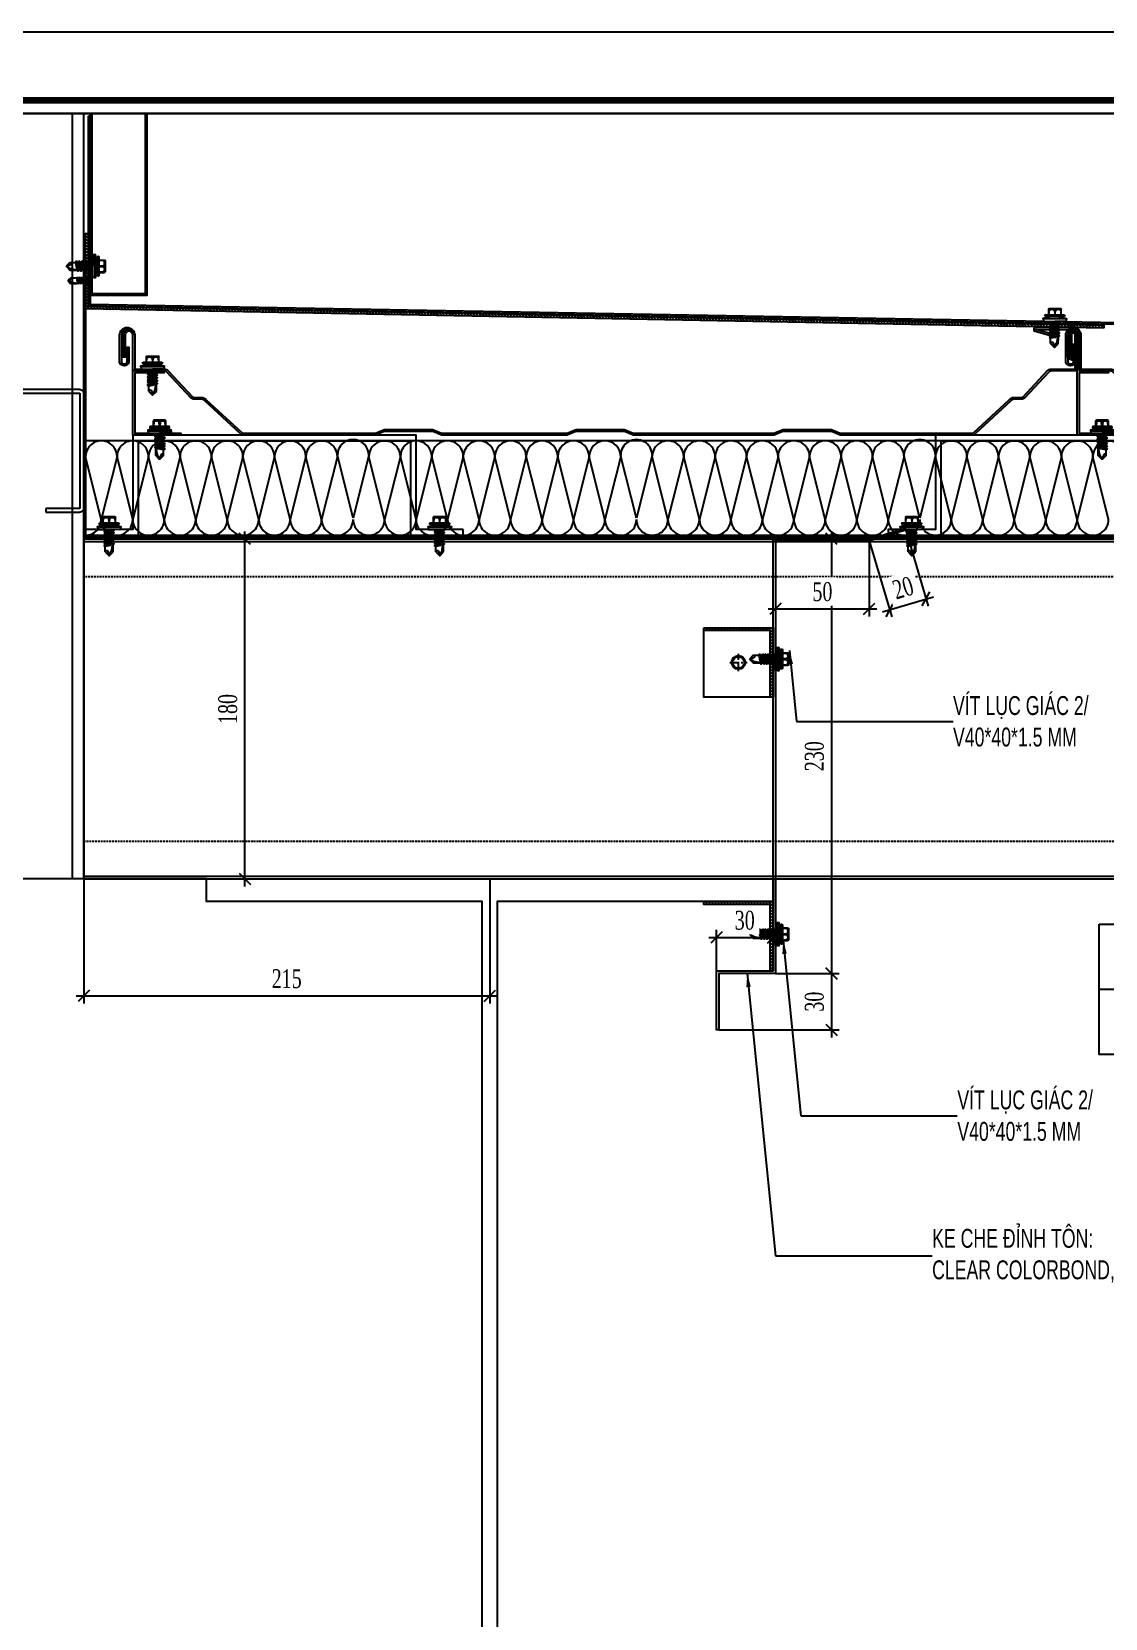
# Model space of a CAD drawing. Header units: inches. Extents: x 315041 to 662841, y -45540 to -35018.
# Drawn here: x 333915 to 334057.1, y -36900 to -36690 of the extents above; entities that cross this region are included whole.
import ezdxf

# ---------------------------------------------------------------- set-up
doc = ezdxf.new("R2010")
doc.units = ezdxf.units.IN
doc.header["$MEASUREMENT"] = 0
for name, pattern in [('CENTER', [2, 1.25, -0.25, 0.25, -0.25]), ('DASHED2', [9.525, 6.35, -3.175]), ('HIDDEN', [0.375, 0.25, -0.125])]:
    doc.linetypes.add(name, pattern=pattern)
for name, color, linetype in [('2', 2, 'Continuous'), ('3', 3, 'Continuous'), ('7', 7, 'Continuous'), ('8', 8, 'Continuous'), ('BAO KHUNG', 31, 'Continuous'), ('flashing', 6, 'Continuous'), ('FLAT BAR', 1, 'Continuous'), ('STRUCTURE', 1, 'Continuous')]:
    doc.layers.add(name, color=color, linetype=linetype)
doc.styles.add('ST1', font='times.ttf', dxfattribs={"width": 0.7})
doc.styles.add('ST1H', font='vnshxh.shx', dxfattribs={"width": 0.7})
doc.dimstyles.new('3', dxfattribs={"dimtxt": 3.5, "dimasz": 1.8, "dimexe": 1, "dimexo": 0, "dimgap": 1, "dimtad": 1, "dimdec": 0, "dimlfac": 3, "dimzin": 0, "dimdsep": 46, "dimtxsty": 'ST1H', "dimblk": 'OBLIQUE', "dimcen": 1, "dimdle": 1, "dimclrd": 8, "dimclre": 8, "dimclrt": 3, "dimadec": 0, "dimazin": 0, "dimtfac": 1, "dimtdec": 0, "dimtix": 1, "dimtofl": 0, "dimtmove": 1, "dimatfit": 3, "dimfxl": 0.18, "dimtolj": 1, "dimtzin": 0, "dimlwd": -1, "dimlwe": -1, "dimarcsym": 1})
doc.dimstyles.new('4', dxfattribs={"dimtxt": 2.5, "dimasz": 1.5, "dimexe": 1, "dimexo": 0, "dimgap": 1, "dimtad": 1, "dimdec": 0, "dimlfac": 4, "dimzin": 0, "dimdsep": 46, "dimtxsty": 'ST1', "dimblk": 'OBLIQUE', "dimcen": 1, "dimdle": 1, "dimclrd": 8, "dimclre": 8, "dimclrt": 3, "dimadec": 0, "dimazin": 0, "dimtfac": 1, "dimtdec": 0, "dimtix": 1, "dimtmove": 0, "dimatfit": 3, "dimfxl": 0.18, "dimtfill": 1, "dimtolj": 1, "dimtzin": 0, "dimlwd": -1, "dimlwe": -1, "dimarcsym": 1})

# ---------------------------------------------------------------- blocks, each defined once
blk = doc.blocks.new('Short_Self_drilling')
at = {"layer": 'STRUCTURE', "color": 1, "linetype": 'Continuous'}
for p, q in [((6.43, 1.74), (-6.43, 1.73)), ((5.14, 3.76), (-5.14, 3.75)), ((-2.57, 2.9), (-5.14, 2.9)), ((-3.43, 3.75), (-3.43, 6.75)), ((3, 7.19), (-3, 7.18)), ((2.57, 2.9), (-2.57, 2.9)), ((-2.14, 2.8), (-2.14, 2.9)), ((6.25, 0), (0, 0)), ((2.15, 2.8), (2.15, 2.9)), ((2.16, -0.5), (2.15, 0.01)), ((5.14, 2.9), (2.57, 2.9)), ((3.43, 3.76), (3.42, 6.76)), ((2.99, -1.17), (-2.7, -0.23)), ((2.99, -2.7), (-2.7, -1.76)), ((2.99, -4.23), (-2.7, -3.28)), ((2.99, -5.75), (-2.7, -4.81)), ((2.99, -7.28), (-2.7, -6.33)), ((-1.91, -7.99), (-2.7, -7.86)), ((-2.14, -1.38), (-2.14, -0.87)), ((-2.14, -2.91), (-2.14, -2.39)), ((-2.14, -4.43), (-2.14, -3.92)), ((-2.13, -5.96), (-2.14, -5.44)), ((-2.14, -12.33), (-2.14, -8.48)), ((-2.13, -7.49), (-2.13, -6.97)), ((3, -8.8), (-1.14, -8.12)), ((2.16, -2.03), (2.16, -1.51)), ((2.16, -3.55), (2.16, -3.04)), ((2.16, -5.08), (2.16, -4.56)), ((2.16, -6.6), (2.16, -6.09)), ((2.16, -8.13), (2.16, -7.61)), ((2.15, -12.31), (2.15, -9.14))]:
    blk.add_line(p, q, dxfattribs=at)
blk.add_lwpolyline([(6.43, 1.31), (6.43, 1.74), (2.14, 2.81), (-2.14, 2.8), (-6.43, 1.73), (-6.43, 1.3)], close=True, dxfattribs=at)
for points in [[(-6.43, 1.3, -0.088869), (-6.25, 0), (0, 0)], [(-0.13, 3.76), (-0.33, 6.23, 0.338878), (-3.14, 6.23), (-3.33, 3.75)], [(3.3, 3.76), (3.1, 6.23, 0.338878), (0.29, 6.23), (0.1, 3.76)], [(-0.08, -14.04), (-1.04, -12.24, -0.148657), (-1.4, -11.2), (-1.95, -7.72, -0.815006), (-1.21, -7.77, 0.150833), (-0.85, -8.68)], [(2.15, -12.31), (0.17, -14.24, -0.333596), (-0.17, -14.24), (-2.14, -12.33)], [(2.15, -12.31), (1.71, -11.7, 0.52242), (0.88, -11.71), (-0.17, -14.24)]]:
    blk.add_lwpolyline(points, format="xyb", dxfattribs=at)
for points in [[(2.99, -1.17), (2.16, -1.51), (-2.14, -0.85), (-2.7, -0.23), (-2.36, 0)], [(2.99, -2.7), (2.16, -3.04), (-2.14, -2.37), (-2.7, -1.76), (-2.14, -1.38), (2.16, -2.03), (2.99, -2.7)], [(2.99, -4.23), (2.16, -4.56), (-2.14, -3.9), (-2.7, -3.28), (-2.14, -2.91), (2.16, -3.55), (2.99, -4.23)], [(2.99, -5.75), (2.16, -6.09), (-2.14, -5.43), (-2.7, -4.81), (-2.14, -4.43), (2.16, -5.08), (2.99, -5.75)], [(2.99, -7.28), (2.16, -7.62), (-2.14, -6.95), (-2.7, -6.33), (-2.13, -5.96), (2.16, -6.6), (2.99, -7.28)], [(-1.82, -8.53), (-2.14, -8.48), (-2.7, -7.86), (-2.13, -7.49), (-1.83, -7.53)], [(-1.26, -7.62), (2.16, -8.13), (3, -8.8)], [(-1.18, 0), (2.16, -0.5), (2.99, -1.17)], [(3, -8.8), (2.16, -9.14), (-0.85, -8.68)]]:
    blk.add_lwpolyline(points, dxfattribs=at)
for centre, radius, start, end in [((-4.99, 3.32), 0.455, 109.79487, 250.26739), ((-3, 6.75), 0.429, 90.03113, 180.03113), ((3, 6.76), 0.429, 0.03113, 90.03113), ((5.07, 3.33), 0.435, 279.72757, 80.33469), ((9.99, 0.17), 3.74, 162.29632, 182.61031)]:
    blk.add_arc(centre, radius, start, end, dxfattribs=at)
blk = doc.blocks.new('A$C5F901649')
at = {"color": 3, "ltscale": 15}
blk.add_lwpolyline([(39.21, 32.56), (34, 32.56, -0.414214), (33.67, 32.9), (33.67, 38.9, 1), (31.67, 38.9), (31.67, 34.1, 0.564916), (32.66, 34.1), (32.66, 36.75), (33, 36.75), (33, 34.1, -0.737932), (31.33, 34.1), (31.33, 38.9, -1), (34, 38.9), (34, 32.9), (39.21, 32.9, -0.207596), (39.94, 32.58), (44.21, 28.01, 0.207596), (44.46, 27.91), (45.82, 27.91, -0.246585), (46.64, 27.48), (52.91, 21.72, 0.246585), (53.18, 21.58), (76.37, 21.58, 0.095415), (76.49, 21.6), (77.92, 22.17, -0.095415), (78.29, 22.24), (86.37, 22.24, -0.095415), (86.74, 22.17), (88.17, 21.6, 0.095415), (88.29, 21.58), (110.2, 21.58, 0.095415), (110.33, 21.6), (111.76, 22.17, -0.095415), (112.13, 22.24), (120.2, 22.24, -0.095415), (120.58, 22.17), (122, 21.6, 0.095415), (122.13, 21.58), (146.7, 21.58, 0.095415), (146.83, 21.6), (148.26, 22.17, -0.095415), (148.63, 22.24), (156.7, 22.24, -0.095415), (157.08, 22.17), (158.5, 21.6, 0.095415), (158.63, 21.58), (181.82, 21.58, 0.246585), (182.09, 21.72), (188.36, 27.48, -0.246585), (189.18, 27.91), (190.54, 27.91, 0.207596), (190.79, 28.01), (195.06, 32.58, -0.207596), (195.79, 32.9), (200, 32.9), (200, 38.91, 1), (199.33, 38.91), (199.33, 34.91, 1), (199.52, 34.91, -0.067331), (199.35, 35.94), (199.35, 37.32), (199.67, 37.32), (199.67, 35.96, 0.039103), (199.86, 34.91, -1), (199, 34.91), (199, 38.91, -1), (200.33, 38.91), (200.33, 32.9, -0.414214), (200, 32.56), (195.79, 32.56, 0.207596), (195.3, 32.35), (191.03, 27.79, -0.207596), (190.54, 27.58), (189.18, 27.58, 0.246585), (188.63, 27.29), (182.36, 21.53, -0.246585), (181.82, 21.24), (158.63, 21.24, -0.095415), (158.38, 21.29), (156.95, 21.86, 0.095415), (156.7, 21.91), (148.63, 21.91, 0.095415), (148.38, 21.86), (146.95, 21.29, -0.095415), (146.7, 21.24), (122.13, 21.24, -0.095415), (121.88, 21.29), (120.45, 21.86, 0.095415), (120.2, 21.91), (112.13, 21.91, 0.095415), (111.88, 21.86), (110.45, 21.29, -0.095415), (110.2, 21.24), (88.29, 21.24, -0.095415), (88.05, 21.29), (86.62, 21.86, 0.095415), (86.37, 21.91), (78.29, 21.91, 0.095415), (78.05, 21.86), (76.62, 21.29, -0.095415), (76.37, 21.24), (53.18, 21.24, -0.246585), (52.63, 21.53), (46.36, 27.29, 0.246585), (45.82, 27.58), (44.46, 27.58, -0.207596), (43.97, 27.79), (39.7, 32.35, 0.207596)], format="xyb", close=True, dxfattribs=at)
at = {"layer": 'FLAT BAR'}
blk.add_lwpolyline([(33.33, 38.9, 1), (32, 38.9), (32, 35.02), (31.67, 35.02), (31.67, 38.9, -1), (33.67, 38.9), (33.67, 32.56), (38.85, 32.56), (38.85, 32.23), (33.67, 32.23), (33.67, 21.58), (41.82, 21.58), (41.82, 21.24), (33.33, 21.24)], format="xyb", close=True, dxfattribs=at)
at = {"layer": 'FLAT BAR', "linetype": 'Continuous'}
blk.add_lwpolyline([(66.67, 4.58), (58.33, 4.58), (58.33, 21.24), (8.33, 21.24), (8.33, 4.58), (0, 4.58), (0, 3.58), (9.33, 3.58), (9.33, 20.24), (57.33, 20.24), (57.33, 3.58), (66.67, 3.58)], close=True, dxfattribs=at)
at = {"color": 1}
for p, xscale, yscale, zscale, rotation in [((37.74, 21.58), 0.3199999990920701, 0.3200000000651926, 0.3200000002560967, 359.9688729036745), ((4.17, 4.58), -0.3200000000824856, 0.3199999998323619, 0.32, 0.03112738804631476), ((62.5, 4.58), -0.3200000000824856, 0.3199999998323619, 0.32, 0.03112738804631476)]:
    blk.add_blockref('Short_Self_drilling', p, dxfattribs=dict(at, xscale=xscale, yscale=yscale, zscale=zscale, rotation=rotation))
blk = doc.blocks.new('HFR-1')
at = {"layer": 'STRUCTURE', "color": 1, "linetype": 'Continuous'}
for p, q in [((-5.5, 0), (5.5, 0)), ((-5.2, 0.8), (-3.4, 1.5)), ((5.2, 0.8), (3.4, 1.5)), ((-2.4, -1.2), (-3, -1.6)), ((-3, -1.6), (-2.4, -1.9)), ((-2.4, -1.9), (-3, -2.3)), ((-3, -2.3), (-2.4, -2.6)), ((-2.4, -2.6), (-3, -3)), ((-3, -3), (-2.4, -3.3)), ((-2.4, -3.3), (-3, -3.7)), ((-3, -3.7), (-2.4, -4.1)), ((-2.4, -4.1), (-3, -4.4)), ((-3, -4.4), (-2.4, -4.8)), ((-2.4, -4.8), (-3, -5.1)), ((-3, -5.1), (-2.4, -5.5)), ((-2.4, -5.5), (-3, -5.8)), ((-3, -5.8), (-2.4, -6.2)), ((-2.4, -6.2), (-3, -6.6)), ((-3, -6.6), (-2.4, -6.9)), ((-2.4, -6.9), (-3, -7.3)), ((-3, -7.3), (-2.4, -7.6)), ((-2.4, -7.6), (-3, -8)), ((-3, -8), (-2.4, -8.3)), ((-2.4, -8.3), (-3, -8.7)), ((-3, -8.7), (-2.4, -9)), ((-2.4, -9), (-3, -9.4)), ((-3, -9.4), (-2.4, -9.7)), ((-2.4, -9.7), (-3, -10.1)), ((-3, -10.1), (-2.4, -10.5)), ((-2.4, -10.5), (-3, -10.8)), ((-3, -10.8), (-2.4, -11.2)), ((-2.4, -11.2), (-3, -11.5)), ((-3, -11.5), (-2.4, -11.9)), ((-2.9, -1.6), (2.9, -1.4)), ((-2.9, -2.3), (2.9, -2.1)), ((-2.9, -3), (2.9, -2.8)), ((-2.9, -3.7), (2.9, -3.6)), ((-2.9, -4.4), (2.9, -4.3)), ((-2.9, -5.1), (2.9, -5)), ((-2.9, -5.9), (2.9, -5.7)), ((-2.9, -6.6), (2.9, -6.4)), ((-2.9, -7.3), (2.9, -7.1)), ((-2.9, -8), (2.9, -7.8)), ((-2.9, -8.7), (2.9, -8.5)), ((-2.9, -9.4), (2.9, -9.2)), ((-2.9, -10.1), (1.5, -10)), ((-2.9, -10.8), (1.3, -10.7)), ((-2.9, -11.5), (0.9, -11.4)), ((-2.5, -17.4), (-2.5, -11.8)), ((2.4, -1.1), (-2.4, -1.2)), ((2.4, -1.8), (-2.4, -1.9)), ((-2.4, -1.9), (2.4, -1.8)), ((-2.4, -2.6), (2.4, -2.5)), ((2.4, -2.5), (-2.4, -2.6)), ((-2.4, -3.3), (2.4, -3.2)), ((2.4, -3.2), (-2.4, -3.3)), ((-2.4, -4.1), (2.4, -3.9)), ((2.4, -3.9), (-2.4, -4.1)), ((-2.4, -4.8), (2.4, -4.6)), ((2.4, -4.6), (-2.4, -4.8)), ((-2.4, -5.5), (2.4, -5.3)), ((2.4, -5.3), (-2.4, -5.5)), ((-2.4, -6.2), (2.4, -6)), ((2.4, -6), (-2.4, -6.2)), ((-2.4, -6.9), (2.4, -6.8)), ((2.4, -6.8), (-2.4, -6.9)), ((-2.4, -7.6), (2.4, -7.5)), ((2.4, -7.5), (-2.4, -7.6)), ((-2.4, -8.3), (2.4, -8.2)), ((2.4, -8.2), (-2.4, -8.3)), ((-2.4, -9), (2.4, -8.9)), ((2.4, -8.9), (-2.4, -9)), ((-2.4, -9.7), (2.4, -9.6)), ((2.4, -9.6), (-2.4, -9.7)), ((1.4, -10.3), (-2.4, -10.5)), ((-2.4, -10.5), (1.4, -10.3)), ((-2.4, -11.2), (1.1, -11.1)), ((1.1, -11.1), (-2.4, -11.2)), ((-2.4, -11.9), (0.4, -11.8)), ((1.6, -16.1), (2.3, -10.2)), ((2.2, -10), (2.9, -10)), ((2.2, -11), (2.4, -11)), ((2.4, -11), (2.2, -11)), ((2.2, -11.4), (2.9, -11.4)), ((2.2, -11.7), (2.4, -11.7)), ((2.4, -10.3), (2.3, -10.3)), ((2.3, -10.3), (2.4, -10.3)), ((2.3, -10.7), (2.9, -10.7)), ((2.9, -1.4), (2.4, -1.1)), ((2.4, -1.8), (2.9, -1.4)), ((2.9, -2.1), (2.4, -1.8)), ((2.4, -2.5), (2.9, -2.1)), ((2.9, -2.8), (2.4, -2.5)), ((2.4, -3.2), (2.9, -2.8)), ((2.9, -3.6), (2.4, -3.2)), ((2.4, -3.9), (2.9, -3.6)), ((2.9, -4.3), (2.4, -3.9)), ((2.4, -4.6), (2.9, -4.3)), ((2.9, -5), (2.4, -4.6)), ((2.4, -5.3), (2.9, -5)), ((2.9, -5.7), (2.4, -5.3)), ((2.4, -6), (2.9, -5.7)), ((2.9, -6.4), (2.4, -6)), ((2.4, -6.8), (2.9, -6.4)), ((2.9, -7.1), (2.4, -6.8)), ((2.4, -7.5), (2.9, -7.1)), ((2.9, -7.8), (2.4, -7.5)), ((2.4, -8.2), (2.9, -7.8)), ((2.9, -8.5), (2.4, -8.2)), ((2.4, -8.9), (2.9, -8.5)), ((2.9, -9.2), (2.4, -8.9)), ((2.4, -9.6), (2.9, -9.2)), ((2.9, -10), (2.4, -9.6)), ((2.4, -10.3), (2.9, -10)), ((2.9, -10.7), (2.4, -10.3)), ((2.4, -11), (2.9, -10.7)), ((2.9, -11.4), (2.4, -11)), ((2.4, -11.7), (2.9, -11.4)), ((2.5, -17.4), (2.5, -11.7)), ((-2.5, -17.4), (-2, -16.7)), ((-2.5, -17.4), (-0.2, -19.7)), ((-1, -16.7), (0.2, -19.7)), ((0.1, -19.4), (1.2, -17.3)), ((0.2, -19.7), (2.5, -17.4))]:
    blk.add_line(p, q, dxfattribs=at)
at = {"layer": 'STRUCTURE', "color": 1, "linetype": 'Continuous', "ltscale": 8}
for p in [(-3.4, 1.5), (3.4, 1.5)]:
    blk.add_line(p, (0, 1.5), dxfattribs=at)
at = {"layer": 'STRUCTURE', "color": 1, "linetype": 'DASHED2'}
for p in [(-1.9, 1.5), (1.9, 1.5)]:
    blk.add_line(p, (0, 0), dxfattribs=at)
at = {"layer": 'STRUCTURE', "color": 1, "linetype": 'Continuous', "ltscale": 8}
for centre, start, end in [((-4.7, 0.2), 130.41, 194.8062), ((4.7, 0.2), 345.1938, 49.59)]:
    blk.add_arc(centre, 0.801, start, end, dxfattribs=at)
at = {"layer": 'STRUCTURE', "color": 1, "linetype": 'Continuous'}
for centre, radius, start, end in [((-7.3, -9), 9.14, 58.065, 78.8402), ((5.1, -3.8), 3.83, 84.2039, 134.3621), ((-0.5, -10.1), 1.93, 296.6041, 355.3922), ((1.9, -10.3), 0.444, 15.9762, 172.6971), ((-1.5, -17.1), 0.59, 34.2302, 144.5641), ((0, -19.4), 0.331, 231.6348, 305.4287), ((-0.6, -16), 2.2, 324.0048, 357.8268)]:
    blk.add_arc(centre, radius, start, end, dxfattribs=at)
blk = doc.blocks.new('A$C67844AE1')
at = {"color": 3, "ltscale": 15}
blk.add_lwpolyline([(0.2363, 0.4669), (0.08, 0.4669, -0.414214), (0.07, 0.4769), (0.07, 0.6571, 1), (0.01, 0.6571), (0.01, 0.5129, 0.564916), (0.0397, 0.5129), (0.0397, 0.5925), (0.0499, 0.5925), (0.0499, 0.5129, -0.737932), (0.0001, 0.5129), (0, 0.6571, -1), (0.08, 0.6571), (0.08, 0.4769), (0.2363, 0.4769, -0.207596), (0.2582, 0.4674), (0.3864, 0.3304, 0.207596), (0.3937, 0.3272), (0.4345, 0.3272, -0.246585), (0.4592, 0.3143), (0.6473, 0.1416, 0.246585), (0.6555, 0.1372), (1.3511, 0.1372, 0.095415), (1.3548, 0.138), (1.3977, 0.1551, -0.095415), (1.4088, 0.1572), (1.6511, 0.1572, -0.095415), (1.6623, 0.1551), (1.7051, 0.138, 0.095415), (1.7088, 0.1372), (2.3661, 0.1372, 0.095415), (2.3698, 0.138), (2.4127, 0.1551, -0.095415), (2.4238, 0.1572), (2.6661, 0.1572, -0.095415), (2.6773, 0.1551), (2.7201, 0.138, 0.095415), (2.7238, 0.1372), (3.4611, 0.1372, 0.095415), (3.4648, 0.138), (3.5077, 0.1551, -0.095415), (3.5188, 0.1572), (3.7611, 0.1572, -0.095415), (3.7723, 0.1551), (3.8151, 0.138, 0.095415), (3.8188, 0.1372), (4.5145, 0.1372, 0.246585), (4.5227, 0.1416), (4.7108, 0.3143, -0.246585), (4.7355, 0.3272), (4.7763, 0.3272, 0.207596), (4.7836, 0.3304), (4.9118, 0.4674, -0.207596), (4.9337, 0.4769), (5.06, 0.4769), (5.06, 0.6572, 1), (5.04, 0.6572), (5.04, 0.5373, 1), (5.0457, 0.5373, -0.067331), (5.0406, 0.5683), (5.0406, 0.6095), (5.05, 0.6095), (5.05, 0.5687, 0.039103), (5.0557, 0.5373, -1), (5.03, 0.5373), (5.03, 0.6572, -1), (5.07, 0.6572), (5.07, 0.4769, -0.414214), (5.06, 0.4669), (4.9337, 0.4669, 0.207596), (4.9191, 0.4606), (4.7909, 0.3236, -0.207596), (4.7763, 0.3172), (4.7355, 0.3172, 0.246585), (4.719, 0.3086), (4.5309, 0.1359, -0.246585), (4.5145, 0.1272), (3.8188, 0.1272, -0.095415), (3.8114, 0.1287), (3.7686, 0.1458, 0.095415), (3.7611, 0.1472), (3.5188, 0.1472, 0.095415), (3.5114, 0.1458), (3.4686, 0.1287, -0.095415), (3.4611, 0.1272), (2.7238, 0.1272, -0.095415), (2.7164, 0.1287), (2.6736, 0.1458, 0.095415), (2.6661, 0.1472), (2.4238, 0.1472, 0.095415), (2.4164, 0.1458), (2.3736, 0.1287, -0.095415), (2.3661, 0.1272), (1.7088, 0.1272, -0.095415), (1.7014, 0.1287), (1.6586, 0.1458, 0.095415), (1.6511, 0.1472), (1.4088, 0.1472, 0.095415), (1.4014, 0.1458), (1.3586, 0.1287, -0.095415), (1.3511, 0.1272), (0.6555, 0.1272, -0.246585), (0.639, 0.1359), (0.4509, 0.3086, 0.246585), (0.4345, 0.3172), (0.3937, 0.3172, -0.207596), (0.3791, 0.3236), (0.2509, 0.4606, 0.207596)], format="xyb", close=True, dxfattribs=at)
at = {"layer": 'FLAT BAR'}
blk.add_lwpolyline([(0.07, 0.6571, 1), (0.03, 0.6571), (0.03, 0.5406), (0.02, 0.5406), (0.02, 0.6571, -1), (0.08, 0.6571), (0.08, 0.4669), (0.2354, 0.4669), (0.2354, 0.4569), (0.08, 0.4569), (0.08, 0.1372), (0.3247, 0.1372), (0.3247, 0.1272), (0.07, 0.1272)], format="xyb", close=True, dxfattribs=at)
at = {"color": 1, "xscale": 0.009599999951805768, "yscale": 0.00960000000486616, "zscale": 0.009600000007682899, "rotation": 359.9688729209767}
blk.add_blockref('Short_Self_drilling', (0.2121, 0.1372), dxfattribs=at)
blk = doc.blocks.new('A$C75D82031')
at = {"layer": '2', "color": 157, "linetype": 'Continuous'}
blk.add_lwpolyline([(0, 420), (594, 420), (594, 0), (0, 0)], close=True, dxfattribs=at)
at = {"layer": '7', "color": 147, "linetype": 'Continuous'}
blk.add_lwpolyline([(12.33, 57.61), (581.67, 57.61), (581.67, 409.19), (12.33, 409.19)], close=True, dxfattribs=at)
at = {"layer": 'BAO KHUNG', "color": 167, "linetype": 'Continuous', "const_width": 0.871}
blk.add_lwpolyline([(10.59, 9.07), (583.41, 9.07), (583.41, 410.93), (10.59, 410.93)], close=True, dxfattribs=at)
blk = doc.blocks.new('_Oblique')
at = {"color": 0, "linetype": 'ByBlock', "lineweight": -2}
blk.add_line((-0.5, -0.5), (0.5, 0.5), dxfattribs=at)
blk = doc.blocks.new('*D730')
at = {"color": 8, "linetype": 'Continuous', "transparency": 16777216}
for p, q in [((334020.87, -36756.17), (334020.87, -36815.67)), ((334013.12, -36757.17), (334021.87, -36757.17)), ((334013.46, -36814.67), (334021.87, -36814.67))]:
    blk.add_line(p, q, dxfattribs=at)
at = {"layer": 'Defpoints', "color": 0, "transparency": 16777216}
for p in [(334013.12, -36757.17), (334013.46, -36814.67), (334020.87, -36814.67)]:
    blk.add_point(p, dxfattribs=at)
at = {"color": 8, "transparency": 16777216, "xscale": 1.5, "yscale": 1.5, "zscale": 1.5}
for p, rotation in [((334020.87, -36757.17), 90), ((334020.87, -36814.67), 270)]:
    blk.add_blockref('_Oblique', p, dxfattribs=dict(at, rotation=rotation))
at = {"color": 3, "transparency": 16777216, "insert": (334018.6, -36785.92), "char_height": 2.5, "attachment_point": 5, "rotation": 90, "style": 'ST1', "bg_fill": 3, "box_fill_scale": 1.25, "bg_fill_color": 256, "bg_fill_true_color": 13158600, "bg_fill_transparency": 9129396}
blk.add_mtext('\\A1;230', dxfattribs=at)
blk = doc.blocks.new('*D731')
at = {"color": 8, "linetype": 'Continuous', "transparency": 16777216}
for p, q in [((334013.46, -36814.67), (334021.87, -36814.67)), ((334020.87, -36813.67), (334020.87, -36823.15)), ((334005.96, -36822.15), (334021.87, -36822.15))]:
    blk.add_line(p, q, dxfattribs=at)
at = {"layer": 'Defpoints', "color": 0, "transparency": 16777216}
for p in [(334013.46, -36814.67), (334005.96, -36822.15), (334020.87, -36822.15)]:
    blk.add_point(p, dxfattribs=at)
at = {"color": 8, "transparency": 16777216, "xscale": 1.5, "yscale": 1.5, "zscale": 1.5}
for p, rotation in [((334020.87, -36814.67), 90), ((334020.87, -36822.15), 270)]:
    blk.add_blockref('_Oblique', p, dxfattribs=dict(at, rotation=rotation))
at = {"color": 3, "transparency": 16777216, "insert": (334018.6, -36818.41), "char_height": 2.5, "attachment_point": 5, "rotation": 90, "style": 'ST1', "bg_fill": 3, "box_fill_scale": 1.25, "bg_fill_color": 256, "bg_fill_true_color": 13158600, "bg_fill_transparency": 1019152}
blk.add_mtext('\\A1;30', dxfattribs=at)
blk = doc.blocks.new('*D732')
at = {"color": 8, "linetype": 'Continuous', "transparency": 16777216}
for p, q in [((334004.63, -36809.92), (334014.12, -36809.92)), ((334005.63, -36814.34), (334005.63, -36808.92)), ((334013.12, -36814.34), (334013.12, -36808.92))]:
    blk.add_line(p, q, dxfattribs=at)
at = {"layer": 'Defpoints', "color": 0, "transparency": 16777216}
for p in [(334013.12, -36809.92), (334005.63, -36814.34), (334013.12, -36814.34)]:
    blk.add_point(p, dxfattribs=at)
at = {"color": 8, "transparency": 16777216, "xscale": 1.5, "yscale": 1.5, "zscale": 1.5, "rotation": 180}
blk.add_blockref('_Oblique', (334005.63, -36809.92), dxfattribs=at)
at = {"color": 8, "transparency": 16777216, "xscale": 1.5, "yscale": 1.5, "zscale": 1.5}
blk.add_blockref('_Oblique', (334013.12, -36809.92), dxfattribs=at)
at = {"color": 3, "transparency": 16777216, "insert": (334009.38, -36807.65), "char_height": 2.5, "attachment_point": 5, "style": 'ST1', "bg_fill": 3, "box_fill_scale": 1.25, "bg_fill_color": 256, "bg_fill_true_color": 13158600, "bg_fill_transparency": 5618908}
blk.add_mtext('\\A1;30', dxfattribs=at)
blk = doc.blocks.new('*D733')
at = {"color": 8, "linetype": 'Continuous', "transparency": 16777216}
for p, q in [((333943.23, -36803.17), (333943.23, -36756.17)), ((333938.12, -36757.17), (333944.23, -36757.17)), ((333938.12, -36802.17), (333944.23, -36802.17))]:
    blk.add_line(p, q, dxfattribs=at)
at = {"layer": 'Defpoints', "color": 0, "transparency": 16777216}
for p in [(333938.12, -36757.17), (333943.23, -36757.17), (333938.12, -36802.17)]:
    blk.add_point(p, dxfattribs=at)
at = {"color": 8, "transparency": 16777216, "xscale": 1.5, "yscale": 1.5, "zscale": 1.5}
for p, rotation in [((333943.23, -36757.17), 90), ((333943.23, -36802.17), 270)]:
    blk.add_blockref('_Oblique', p, dxfattribs=dict(at, rotation=rotation))
at = {"color": 3, "transparency": 16777216, "insert": (333940.96, -36779.67), "char_height": 2.5, "attachment_point": 5, "rotation": 90, "style": 'ST1', "bg_fill": 3, "box_fill_scale": 1.25, "bg_fill_color": 256, "bg_fill_true_color": 13158600, "bg_fill_transparency": 6367952}
blk.add_mtext('\\A1;180', dxfattribs=at)
blk = doc.blocks.new('*D734')
at = {"color": 8, "linetype": 'Continuous', "transparency": 16777216}
for p, q in [((334013.46, -36757.42), (334013.46, -36767.43)), ((334025.86, -36757.42), (334025.86, -36767.43)), ((334012.46, -36766.43), (334026.86, -36766.43))]:
    blk.add_line(p, q, dxfattribs=at)
at = {"layer": 'Defpoints', "color": 0, "transparency": 16777216}
for p in [(334013.46, -36757.42), (334025.86, -36757.42), (334025.86, -36766.43)]:
    blk.add_point(p, dxfattribs=at)
at = {"color": 8, "transparency": 16777216, "xscale": 1.5, "yscale": 1.5, "zscale": 1.5, "rotation": 180}
blk.add_blockref('_Oblique', (334013.46, -36766.43), dxfattribs=at)
at = {"color": 8, "transparency": 16777216, "xscale": 1.5, "yscale": 1.5, "zscale": 1.5}
blk.add_blockref('_Oblique', (334025.86, -36766.43), dxfattribs=at)
at = {"color": 3, "transparency": 16777216, "insert": (334019.66, -36764.16), "char_height": 2.5, "attachment_point": 5, "style": 'ST1', "bg_fill": 3, "box_fill_scale": 1.25, "bg_fill_color": 256, "bg_fill_true_color": 13158600, "bg_fill_transparency": 11357128}
blk.add_mtext('\\A1;50', dxfattribs=at)
blk = doc.blocks.new('*D735')
at = {"color": 8, "linetype": 'Continuous', "transparency": 16777216}
for p, q in [((334030.7, -36756), (334033.67, -36766.06)), ((334025.86, -36757.42), (334028.84, -36767.49)), ((334027.6, -36766.82), (334034.35, -36764.82))]:
    blk.add_line(p, q, dxfattribs=at)
at = {"layer": 'Defpoints', "color": 0, "transparency": 16777216}
for p in [(334030.7, -36756), (334025.86, -36757.42)]:
    blk.add_point(p, dxfattribs=at)
at = {"color": 8, "transparency": 16777216, "xscale": 1.5, "yscale": 1.5, "zscale": 1.5}
for p, rotation in [((334033.39, -36765.1), 16.47142119554095), ((334028.56, -36766.53), 196.471421195541)]:
    blk.add_blockref('_Oblique', p, dxfattribs=dict(at, rotation=rotation))
at = {"color": 3, "transparency": 16777216, "insert": (334030.33, -36763.64), "char_height": 2.5, "attachment_point": 5, "rotation": 16.4714, "style": 'ST1', "bg_fill": 3, "box_fill_scale": 1.25, "bg_fill_color": 256, "bg_fill_true_color": 13158600, "bg_fill_transparency": 0}
blk.add_mtext('\\A1;20', dxfattribs=at)
at = {"layer": 'Defpoints', "color": 0, "transparency": 16777216}
blk.add_point((334033.39, -36765.1), dxfattribs=at)
blk = doc.blocks.new('*D739')
at = {"color": 8, "linetype": 'Continuous', "transparency": 16777216}
for p, q in [((333921.88, -36802.17), (333921.88, -36818.65)), ((333975.62, -36802.17), (333975.62, -36818.65)), ((333920.88, -36817.65), (333976.62, -36817.65))]:
    blk.add_line(p, q, dxfattribs=at)
at = {"layer": 'Defpoints', "color": 0, "transparency": 16777216}
for p in [(333921.88, -36802.17), (333975.62, -36802.17), (333975.62, -36817.65)]:
    blk.add_point(p, dxfattribs=at)
at = {"color": 8, "transparency": 16777216, "xscale": 1.5, "yscale": 1.5, "zscale": 1.5, "rotation": 180}
blk.add_blockref('_Oblique', (333921.88, -36817.65), dxfattribs=at)
at = {"color": 8, "transparency": 16777216, "xscale": 1.5, "yscale": 1.5, "zscale": 1.5}
blk.add_blockref('_Oblique', (333975.62, -36817.65), dxfattribs=at)
at = {"color": 3, "transparency": 16777216, "insert": (333948.75, -36815.38), "char_height": 2.5, "attachment_point": 5, "style": 'ST1', "bg_fill": 3, "box_fill_scale": 1.25, "bg_fill_color": 256, "bg_fill_true_color": 13158600, "bg_fill_transparency": 11359192}
blk.add_mtext('\\A1;215', dxfattribs=at)

msp = doc.modelspace()

# ---------------------------------------------------------------- hatches: boundary and pattern name
at = {"true_color": 0xfa051e}
h = msp.add_hatch(dxfattribs=at)
h.set_pattern_fill('ANSI31', color=1, scale=2.25, angle=90, style=0)
h.set_pattern_definition([(135, (91067.4694, -8754.25236), (-0.1988737822, -0.1988737822), [])])
edge = h.paths.add_edge_path()
edge.add_line((334056.9112, -36729.2613), (333922.1274, -36726.7166))
edge.add_line((333922.1274, -36726.7166), (333922.1274, -36716.7166))
edge.add_line((333922.1274, -36716.7166), (333922.5024, -36716.7166))
edge.add_line((333922.5024, -36716.7166), (333922.5024, -36726.355))
edge.add_line((333922.5024, -36726.355), (334056.9249, -36728.8865))
edge.add_line((334056.9249, -36728.8865), (334056.9179, -36729.2614))
h = msp.add_hatch(dxfattribs=at)
h.set_pattern_fill('ANSI31', color=1, scale=1.25, style=0)
h.set_pattern_definition([(45, (-7642273.26597, 1031907.65722), (-0.1104854345604, 0.1104854345604), [])])
h.paths.add_polyline_path([(333934.3774, -36756.9241), (333921.8774, -36756.9241), (333921.8774, -36719.4241), (333922.1274, -36719.4241), (333922.1274, -36756.6741), (333934.3774, -36756.6741)])
at = {"true_color": 0xf2ee0d}
h = msp.add_hatch(dxfattribs=at)
h.set_pattern_fill('ANSI37,_O', color=2, scale=3)
h.set_pattern_definition([(135, (577442.56565, -9648.67637), (0.26516504294, 0.26516504294), []), (45, (577442.56565, -9648.67637), (0.26516504294, -0.26516504294), [])])
h.paths.add_polyline_path([(334349.1113, -36757.1741), (333921.8774, -36757.1741), (333921.8774, -36756.9241), (334349.1113, -36756.9241)])
at = {"true_color": 0xfa051e}
h = msp.add_hatch(dxfattribs=at)
h.set_pattern_fill('ANSI31', color=1, scale=2.25, style=0)
h.set_pattern_definition([(135, (580896.44028, -8674.4922), (0.1988737822, 0.1988737822), [])])
h.paths.add_polyline_path([(334013.1224, -36778.0917), (334012.7474, -36778.0917), (334012.7474, -36769.3001), (334003.9558, -36769.3001), (334003.9558, -36768.9251), (334013.1224, -36768.9251)])
h = msp.add_hatch(dxfattribs=at)
h.set_pattern_fill('ANSI31', color=1, scale=2.25, style=0)
h.set_pattern_definition([(135, (580896.44028, -8710.7412), (0.1988737822, 0.1988737822), [])])
h.paths.add_polyline_path([(334013.1224, -36814.3407), (334012.7474, -36814.3407), (334012.7474, -36805.5491), (334003.9558, -36805.5491), (334003.9558, -36805.1741), (334013.1224, -36805.1741)])

# ---------------------------------------------------------------- linework, layer by layer
at = {"color": 94, "ltscale": 50}
for p, q in [((333921.3772, -36737.3796), (333872.3772, -36737.3796)), ((333872.3772, -36737.8796), (333921.3772, -36737.8796)), ((333921.3772, -36737.8796), (333921.3772, -36753.1296)), ((333921.8772, -36753.1296), (333921.8772, -36737.8796)), ((333921.3772, -36753.1296), (333916.8772, -36753.1296)), ((333916.8772, -36753.1296), (333916.8772, -36753.6296)), ((333916.8772, -36753.6296), (333921.3772, -36753.6296))]:
    msp.add_line(p, q, dxfattribs=at)
at = {"color": 9, "ltscale": 0.5}
for p, q in [((333924.211, -36754.5907), (333922.1277, -36746.2574)), ((333926.2943, -36746.2574), (333924.211, -36754.5907)), ((333928.3777, -36754.5907), (333926.2943, -36746.2574)), ((333930.461, -36746.2574), (333928.3777, -36754.5907)), ((333932.5443, -36754.5907), (333930.461, -36746.2574)), ((333934.6277, -36746.2574), (333932.5443, -36754.5907)), ((333936.711, -36754.5907), (333934.6277, -36746.2574)), ((333938.7943, -36746.2574), (333936.711, -36754.5907)), ((333940.8777, -36754.5907), (333938.7943, -36746.2574)), ((333942.961, -36746.2574), (333940.8777, -36754.5907)), ((333945.0443, -36754.5907), (333942.961, -36746.2574)), ((333947.1277, -36746.2574), (333945.0443, -36754.5907)), ((333949.211, -36754.5907), (333947.1277, -36746.2574)), ((333951.2943, -36746.2574), (333949.211, -36754.5907)), ((333953.3777, -36754.5907), (333951.2943, -36746.2574)), ((333955.461, -36746.2574), (333953.3777, -36754.5907)), ((333957.538, -36754.4282), (333955.4546, -36746.0949)), ((333959.6213, -36746.0949), (333957.538, -36754.4282)), ((333961.711, -36754.5907), (333959.6277, -36746.2574)), ((333963.7943, -36746.2574), (333961.711, -36754.5907)), ((333965.8777, -36754.5907), (333963.7943, -36746.2574)), ((333967.961, -36746.2574), (333965.8777, -36754.5907)), ((333970.0443, -36754.5907), (333967.961, -36746.2574)), ((333972.1277, -36746.2574), (333970.0443, -36754.5907)), ((333974.211, -36754.5907), (333972.1277, -36746.2574)), ((333976.2943, -36746.2574), (333974.211, -36754.5907)), ((333978.3777, -36754.5907), (333976.2943, -36746.2574)), ((333980.461, -36746.2574), (333978.3777, -36754.5907)), ((333982.5443, -36754.5907), (333980.461, -36746.2574)), ((333984.6277, -36746.2574), (333982.5443, -36754.5907)), ((333986.711, -36754.5907), (333984.6277, -36746.2574)), ((333988.7943, -36746.2574), (333986.711, -36754.5907)), ((333990.8777, -36754.5907), (333988.7943, -36746.2574)), ((333992.961, -36746.2574), (333990.8777, -36754.5907)), ((333995.038, -36754.4282), (333992.9546, -36746.0949)), ((333997.1213, -36746.0949), (333995.038, -36754.4282)), ((333999.211, -36754.5907), (333997.1277, -36746.2574)), ((334001.2943, -36746.2574), (333999.211, -36754.5907)), ((334003.3777, -36754.5907), (334001.2943, -36746.2574)), ((334005.461, -36746.2574), (334003.3777, -36754.5907)), ((334007.5443, -36754.5907), (334005.461, -36746.2574)), ((334009.6277, -36746.2574), (334007.5443, -36754.5907)), ((334011.711, -36754.5907), (334009.6277, -36746.2574)), ((334013.7943, -36746.2574), (334011.711, -36754.5907)), ((334015.8777, -36754.5907), (334013.7943, -36746.2574)), ((334017.961, -36746.2574), (334015.8777, -36754.5907)), ((334020.0443, -36754.5907), (334017.961, -36746.2574)), ((334022.1277, -36746.2574), (334020.0443, -36754.5907)), ((334024.211, -36754.5907), (334022.1277, -36746.2574)), ((334026.2943, -36746.2574), (334024.211, -36754.5907)), ((334028.3777, -36754.5907), (334026.2943, -36746.2574)), ((334030.461, -36746.2574), (334028.3777, -36754.5907)), ((334032.538, -36754.4282), (334030.4546, -36746.0949)), ((334034.6213, -36746.0949), (334032.538, -36754.4282)), ((334036.711, -36754.5907), (334034.6277, -36746.2574)), ((334038.7943, -36746.2574), (334036.711, -36754.5907)), ((334040.8777, -36754.5907), (334038.7943, -36746.2574)), ((334042.961, -36746.2574), (334040.8777, -36754.5907)), ((334045.0443, -36754.5907), (334042.961, -36746.2574)), ((334047.1277, -36746.2574), (334045.0443, -36754.5907)), ((334049.211, -36754.5907), (334047.1277, -36746.2574)), ((334051.2943, -36746.2574), (334049.211, -36754.5907)), ((334053.3777, -36754.5907), (334051.2943, -36746.2574)), ((334055.461, -36746.2574), (334053.3777, -36754.5907)), ((334057.5443, -36754.5907), (334055.461, -36746.2574))]:
    msp.add_line(p, q, dxfattribs=at)
at = {"color": 9, "linetype": 'CENTER'}
for p, q in [((334008.5391, -36774.6644), (334008.5391, -36772.3524)), ((334007.3831, -36773.5084), (334009.6951, -36773.5084))]:
    msp.add_line(p, q, dxfattribs=at)
at = {"color": 8}
msp.add_lwpolyline([(333779.7734, -36700.8371), (334349.1113, -36700.8371), (334349.1113, -37052.4169), (333779.7734, -37052.4169)], close=True, dxfattribs=at)
at = {"color": 1, "true_color": 0xfa051e}
msp.add_lwpolyline([(334056.9112, -36729.2613), (333922.1274, -36726.7166), (333922.1274, -36716.7166), (333922.5024, -36716.7166), (333922.5024, -36726.355), (334056.9249, -36728.8865), (334056.9179, -36729.2614)], dxfattribs=at)
for points in [[(333934.3774, -36756.9241), (333921.8774, -36756.9241), (333921.8774, -36719.4241), (333922.1274, -36719.4241), (333922.1274, -36756.6741), (333934.3774, -36756.6741)], [(334003.9558, -36768.9251), (334013.1224, -36768.9251), (334013.1224, -36778.0917), (334012.7474, -36778.0917), (334012.7474, -36769.3001), (334003.9558, -36769.3001)], [(334003.9558, -36805.1741), (334013.1224, -36805.1741), (334013.1224, -36814.3407), (334012.7474, -36814.3407), (334012.7474, -36805.5491), (334003.9558, -36805.5491)]]:
    msp.add_lwpolyline(points, close=True, dxfattribs=at)
at = {"color": 3, "ltscale": 15}
msp.add_lwpolyline([(334052.8777, -36729.1737), (334047.8874, -36729.1737, 1), (334047.8651, -36729.6824), (334049.8479, -36730.2509), (334049.8701, -36729.997), (334047.8874, -36729.4285), (334052.8777, -36729.4285)], format="xyb", dxfattribs=at)
at = {"color": 8}
msp.add_lwpolyline([(334349.1113, -36744.1741), (333922.1277, -36744.1741), (333922.1277, -36756.6741), (334349.1113, -36756.6741)], dxfattribs=at)
at = {"color": 2, "true_color": 0xf2ee0d}
msp.add_lwpolyline([(334349.1113, -36757.1741), (333921.8774, -36757.1741), (333921.8774, -36756.9241), (334349.1113, -36756.9241)], close=True, dxfattribs=at)
at = {"color": 94}
for points in [[(334349.1113, -36757.1741), (333921.8774, -36757.1741), (333921.8774, -36802.1741), (334349.1113, -36802.1741)], [(334349.1113, -36757.5491), (333921.8774, -36757.5491)], [(333921.8774, -36801.7991), (334349.1113, -36801.7991)]]:
    msp.add_lwpolyline(points, dxfattribs=at)
at = {"color": 94, "linetype": 'HIDDEN'}
for points in [[(334349.1113, -36762.1741), (333921.8774, -36762.1741)], [(333921.8774, -36797.1741), (334349.1113, -36797.1741)]]:
    msp.add_lwpolyline(points, dxfattribs=at)
at = {"color": 2}
msp.add_lwpolyline([(334003.9558, -36768.9251), (334013.1224, -36768.9251), (334013.1224, -36778.0917), (334003.9558, -36778.0917)], close=True, dxfattribs=at)
at = {"color": 9}
for points in [[(334056.3002, -36808.1551), (334142.4417, -36808.1551), (334142.4417, -36825.4042), (334056.3002, -36825.4042)], [(334056.3002, -36808.1551), (334142.4417, -36808.1551), (334142.4417, -36816.7797), (334056.3002, -36816.7797)]]:
    msp.add_lwpolyline(points, close=True, dxfattribs=at)
at = {"color": 2}
for radius in [0.9053, 0.7617]:
    msp.add_circle((334008.5391, -36773.5084), radius, dxfattribs=at)
at = {"color": 94, "ltscale": 50, "extrusion": (0, 0, -1)}
for centre, major_axis in [((333921.3772, -36737.8796), (-0.3536, 0.3536)), ((333921.3772, -36753.1296), (0.3536, 0.3536))]:
    msp.add_ellipse(centre, major_axis=major_axis, ratio=1, start_param=0.78539816, end_param=2.35619449, dxfattribs=at)
at = {"color": 9, "ltscale": 0.5}
for centre, major_axis, start_param, end_param in [((333924.211, -36746.2574), (1.4731, 1.4731), 5.49778714, 8.6393798), ((333928.3777, -36746.2574), (1.4731, 1.4731), 5.49778714, 8.6393798), ((333932.5443, -36746.2574), (-1.4731, 1.4731), 3.92699082, 7.06858347), ((333936.711, -36746.2574), (1.4731, 1.4731), 5.49778714, 8.6393798), ((333940.8777, -36746.2574), (1.4731, 1.4731), 5.49778714, 8.6393798), ((333945.0443, -36746.2574), (-1.4731, 1.4731), 3.92699082, 7.06858347), ((333949.211, -36746.2574), (-1.4731, 1.4731), 3.92699082, 7.06858347), ((333953.3777, -36746.2574), (1.4731, 1.4731), 5.49778714, 8.6393798), ((333957.538, -36746.0949), (-1.4731, 1.4731), 3.92699082, 7.06858347), ((333961.711, -36746.2574), (1.4731, 1.4731), 5.49778714, 8.6393798), ((333965.8777, -36746.2574), (-1.4731, 1.4731), 3.92699082, 7.06858347), ((333970.0443, -36746.2574), (1.4731, 1.4731), 5.49778714, 8.6393798), ((333974.211, -36746.2574), (-1.4731, 1.4731), 3.92699082, 7.06858347), ((333978.3777, -36746.2574), (-1.4731, 1.4731), 3.92699082, 7.06858347), ((333982.5443, -36746.2574), (-1.4731, 1.4731), 3.92699082, 7.06858347), ((333986.711, -36746.2574), (-1.4731, 1.4731), 3.92699082, 7.06858347), ((333990.8777, -36746.2574), (-1.4731, 1.4731), 3.92699082, 7.06858347), ((333995.038, -36746.0949), (1.4731, 1.4731), 5.49778714, 8.6393798), ((333999.211, -36746.2574), (1.4731, 1.4731), 5.49778714, 8.6393798), ((334003.3777, -36746.2574), (1.4731, 1.4731), 5.49778714, 8.6393798), ((334007.5443, -36746.2574), (1.4731, 1.4731), 5.49778714, 8.6393798), ((334011.711, -36746.2574), (1.4731, 1.4731), 5.49778714, 8.6393798), ((334015.8777, -36746.2574), (1.4731, 1.4731), 5.49778714, 8.6393798), ((334020.0443, -36746.2574), (-1.4731, 1.4731), 3.92699082, 7.06858347), ((334024.211, -36746.2574), (1.4731, 1.4731), 5.49778714, 8.6393798), ((334028.3777, -36746.2574), (1.4731, 1.4731), 5.49778714, 8.6393798), ((334032.538, -36746.0949), (1.4731, 1.4731), 5.49778714, 8.6393798), ((334036.711, -36746.2574), (1.4731, 1.4731), 5.49778714, 8.6393798), ((334040.8777, -36746.2574), (1.4731, 1.4731), 5.49778714, 8.6393798), ((334045.0443, -36746.2574), (-1.4731, 1.4731), 3.92699082, 7.06858347), ((334049.211, -36746.2574), (1.4731, 1.4731), 5.49778714, 8.6393798), ((334053.3777, -36746.2574), (1.4731, 1.4731), 5.49778714, 8.6393798), ((334057.5443, -36746.2574), (-1.4731, 1.4731), 3.92699082, 7.06858347), ((333922.1277, -36754.5907), (1.4731, 1.4731), 3.92699082, 5.49778714), ((333926.2943, -36754.5907), (-1.4731, 1.4731), 0.78539816, 3.92699082), ((333930.461, -36754.5907), (-1.4731, 1.4731), 0.78539816, 3.92699082), ((333934.6277, -36754.5907), (-1.4731, 1.4731), 0.78539816, 3.92699082), ((333938.7943, -36754.5907), (-1.4731, 1.4731), 0.78539816, 3.92699082), ((333942.961, -36754.5907), (-1.4731, 1.4731), 0.78539816, 3.92699082), ((333947.1277, -36754.5907), (1.4731, 1.4731), 2.35619449, 5.49778714), ((333951.2943, -36754.5907), (1.4731, 1.4731), 2.35619449, 5.49778714), ((333955.461, -36754.5907), (-1.4731, 1.4731), 0.78539816, 3.92699082), ((333959.6277, -36754.5907), (1.4731, 1.4731), 2.35619449, 3.92699082), ((333959.6277, -36754.5907), (-1.4731, 1.4731), 2.35619449, 3.92699082), ((333963.7943, -36754.5907), (1.4731, 1.4731), 2.35619449, 5.49778714), ((333967.961, -36754.5907), (-1.4731, 1.4731), 0.78539816, 3.92699082), ((333972.1277, -36754.5907), (-1.4731, 1.4731), 0.78539816, 3.92699082), ((333976.2943, -36754.5907), (-1.4731, 1.4731), 0.78539816, 3.92699082), ((333980.461, -36754.5907), (1.4731, 1.4731), 2.35619449, 5.49778714), ((333984.6277, -36754.5907), (-1.4731, 1.4731), 0.78539816, 3.92699082), ((333988.7943, -36754.5907), (-1.4731, 1.4731), 0.78539816, 3.92699082), ((333992.961, -36754.5907), (-1.4731, 1.4731), 0.78539816, 3.92699082), ((333997.1277, -36754.5907), (-1.4731, 1.4731), 0.78539816, 2.35619449), ((333997.1277, -36754.5907), (-1.4731, 1.4731), 2.35619449, 3.92699082), ((334001.2943, -36754.5907), (-1.4731, 1.4731), 0.78539816, 3.92699082), ((334005.461, -36754.5907), (1.4731, 1.4731), 2.35619449, 5.49778714), ((334009.6277, -36754.5907), (-1.4731, 1.4731), 0.78539816, 3.92699082), ((334013.7943, -36754.5907), (-1.4731, 1.4731), 0.78539816, 3.92699082), ((334017.961, -36754.5907), (-1.4731, 1.4731), 0.78539816, 3.92699082), ((334022.1277, -36754.5907), (1.4731, 1.4731), 2.35619449, 5.49778714), ((334026.2943, -36754.5907), (-1.4731, 1.4731), 0.78539816, 3.92699082), ((334030.461, -36754.5907), (1.4731, 1.4731), 2.35619449, 5.49778714), ((334034.6277, -36754.5907), (-1.4731, 1.4731), 0.78539816, 2.35619449), ((334034.6277, -36754.5907), (1.4731, 1.4731), 3.92699082, 5.49778714), ((334038.7943, -36754.5907), (-1.4731, 1.4731), 0.78539816, 3.92699082), ((334042.961, -36754.5907), (-1.4731, 1.4731), 0.78539816, 3.92699082), ((334047.1277, -36754.5907), (-1.4731, 1.4731), 0.78539816, 3.92699082), ((334051.2943, -36754.5907), (-1.4731, 1.4731), 0.78539816, 3.92699082), ((334055.461, -36754.5907), (-1.4731, 1.4731), 0.78539816, 3.92699082)]:
    msp.add_ellipse(centre, major_axis=major_axis, ratio=1, start_param=start_param, end_param=end_param, dxfattribs=at)
at = {"layer": '2'}
msp.add_lwpolyline([(333974.6224, -36878.3269), (333974.6224, -36805.1741), (333938.1224, -36805.1741), (333938.1224, -36802.1741), (334013.1224, -36802.1741), (334013.1224, -36805.1741), (333976.6224, -36805.1741), (333976.6224, -36878.3269)], dxfattribs=at)
msp.add_lwpolyline([(333974.6224, -36982.9116), (333974.6224, -36805.1741), (333938.1224, -36805.1741), (333938.1224, -36802.1741), (334013.1224, -36802.1741), (334013.1224, -36805.1741), (333976.6224, -36805.1741), (333976.6224, -36982.9116), (334013.1224, -36982.9116), (334013.1224, -36985.9116), (333938.1224, -36985.9116), (333938.1224, -36982.9116)], close=True, dxfattribs=at)
at = {"layer": '3'}
for points in [[(333930.2479, -36700.8371), (333930.2479, -36724.9484), (333922.7524, -36724.9484), (333922.7524, -36700.8371)], [(333929.9979, -36700.8371), (333929.9979, -36724.6984), (333923.0024, -36724.6984), (333923.0024, -36700.8371)]]:
    msp.add_lwpolyline(points, dxfattribs=at)
at = {"layer": '8', "color": 2}
for p, q in [((333920.3772, -36802.1741), (333920.3772, -36700.8371)), ((333921.8772, -36802.1741), (333921.8772, -36700.8371)), ((333938.1223, -36802.1741), (333871.8772, -36802.1741))]:
    msp.add_line(p, q, dxfattribs=at)
at = {"layer": '8'}
msp.add_line((333938.1224, -36802.1741), (334013.1224, -36802.1741), dxfattribs=at)
at = {"layer": 'flashing'}
for points in [[(333922.5024, -36726.355), (333922.5024, -36701.1911), (333922.7524, -36701.1911), (333922.7524, -36726.0734), (334063.9, -36728.6147), (334063.9, -36736.0351), (334067.6264, -36742.5197), (334067.38, -36742.6127), (334063.65, -36736.0995), (334063.65, -36728.8505)], [(334025.8641, -36757.4241), (334013.4558, -36757.4241), (334013.4558, -36814.6741), (334005.9617, -36814.6741), (334005.9617, -36821.813), (334005.9617, -36821.813), (334005.9617, -36822.1463), (334005.9617, -36822.1463), (334005.9617, -36822.1463), (334005.6284, -36822.1463), (334005.6284, -36821.813), (334005.6284, -36821.813), (334005.6284, -36821.813), (334005.6284, -36821.813), (334005.6284, -36814.3407), (334013.1224, -36814.3407), (334013.1224, -36757.1741), (334025.8311, -36757.1741), (334030.6322, -36755.7537), (334030.6969, -36755.9951)]]:
    msp.add_lwpolyline(points, close=True, dxfattribs=at)
at = {"layer": 'FLAT BAR', "linetype": 'Continuous'}
msp.add_lwpolyline([(333972.1277, -36755.9241), (333965.8777, -36755.9241), (333965.8777, -36743.4241), (333928.3777, -36743.4241), (333928.3777, -36755.9241), (333922.1277, -36755.9241), (333922.1277, -36756.6741), (333929.1277, -36756.6741), (333929.1277, -36744.1741), (333965.1277, -36744.1741), (333965.1277, -36756.6741), (333972.1277, -36756.6741)], close=True, dxfattribs=at)

# ---------------------------------------------------------------- block references
at = {"color": 1}
msp.add_blockref('A$C75D82031', (333767.4423, -37110.027), dxfattribs=at)
at = {"color": 1, "yscale": 0.2399999998742715}
for p, xscale, zscale, rotation in [((333923.0024, -36721.0715), -0.2400000000182085, 0.2399999999999999, 270.031127388052), ((334050.4201, -36728.3675), -0.2399999989852819, 0.24, 358.9996686812464), ((333931.0017, -36734.6822), -0.2400000007167003, 0.24, 0.03112738796134274), ((333925.2527, -36755.9241), -0.2400000007167003, 0.24, 0.03112738796134274), ((333969.0027, -36755.9241), -0.2400000007167003, 0.24, 0.03112738796134274), ((334013.4558, -36809.4819), -0.2400000000182085, 0.2399999999999999, 270.031127388052)]:
    msp.add_blockref('Short_Self_drilling', p, dxfattribs=dict(at, xscale=xscale, zscale=zscale, rotation=rotation))
at = {"color": 8, "extrusion": (0, 0, -1), "xscale": -0.1492098718648172, "yscale": 0.149209872353822, "zscale": -0.1492098718595456, "rotation": 90.14618599017622}
msp.add_blockref('HFR-1', (-333922.7524, -36722.9692), dxfattribs=at)
at = {"color": 8}
for name, p, xscale, yscale, zscale in [('A$C67844AE1', (333926.628, -36746.605), 25.00000000046566, 24.99999999994179, 25), ('A$C5F901649', (334028.378, -36759.3521), 0.75, 0.75, 0.75)]:
    msp.add_blockref(name, p, dxfattribs=dict(at, xscale=xscale, yscale=yscale, zscale=zscale))

# ---------------------------------------------------------------- next in the draw order: texts
at = {"layer": '3', "char_height": 2.5, "attachment_point": 4, "style": 'ST1H', "bg_fill": 2}
for s, insert in [('\\A1;vÝt lôc gi¸c 2/\\Pv40*40*1.5 mm', (334036.9483, -36781.317)), ('\\A1;vÝt lôc gi¸c 2/\\Pv40*40*1.5 mm', (334037.5159, -36833.5144)), ('\\A1;ke che ®Ønh t«n:\\PCLEAR COLORBOND, mµu: ........., dµy: 0.45 mm.', (334034.1789, -36852.0535))]:
    msp.add_mtext(s, dxfattribs=dict(at, insert=insert))

# ---------------------------------------------------------------- next in the draw order: dimensions: what is measured, and where the dimension line sits
at = {"color": 2}
for base, p1, p2, picture, middle in [((333943.2278, -36757.1741), (333938.1223, -36802.1741), (333938.1223, -36757.1741), '*D733', (333940.9562, -36779.6741)), ((334020.8702, -36814.6741), (334013.1224, -36757.1741), (334013.4558, -36814.6741), '*D730', (334018.5986, -36785.9241))]:
    dim = msp.add_linear_dim(base=base, p1=p1, p2=p2, angle=90, dimstyle='4', dxfattribs=at)
    dim.commit()
    dim.dimension.update_dxf_attribs({"geometry": picture, "text_midpoint": middle})

# ---------------------------------------------------------------- next in the draw order: block references
at = {"color": 1, "xscale": -0.2400000000182085, "yscale": 0.2399999998742715, "zscale": 0.2399999999999999, "rotation": 270.031127388052}
msp.add_blockref('Short_Self_drilling', (334013.4558, -36773.0687), dxfattribs=at)

# ---------------------------------------------------------------- next in the draw order: dimensions: what is measured, and where the dimension line sits
at = {"color": 2}
for base, p1, p2, picture, middle in [((334025.8641, -36766.4292), (334013.4558, -36757.4241), (334025.8641, -36757.4241), '*D734', (334019.6599, -36764.1576)), ((333975.6224, -36817.6541), (333921.8772, -36802.1741), (333975.6224, -36802.1741), '*D739', (333948.7498, -36815.3825))]:
    dim = msp.add_linear_dim(base=base, p1=p1, p2=p2, dimstyle='4', dxfattribs=at)
    dim.commit()
    dim.dimension.update_dxf_attribs({"geometry": picture, "text_midpoint": middle})
dim = msp.add_linear_dim(base=(334020.8702, -36822.1463), p1=(334013.4558, -36814.6741), p2=(334005.9617, -36822.1463), angle=90, dimstyle='4', override={"dimtmove": 1}, dxfattribs=at)
dim.commit()
dim.dimension.update_dxf_attribs({"geometry": '*D731', "text_midpoint": (334018.5986, -36818.4102)})

# ---------------------------------------------------------------- next in the draw order: leaders
at = {"color": 9}
msp.add_leader([(334015.293, -36771.9395), (334016.2356, -36781.317), (334036.9483, -36781.317)], dimstyle='3', override={"dimgap": 1, "dimtad": 0}, dxfattribs=at)

# ---------------------------------------------------------------- next in the draw order: dimensions: what is measured, and where the dimension line sits
at = {"color": 2}
dim = msp.add_aligned_dim(p1=(334025.8641, -36757.4241), p2=(334030.6969, -36755.9951), distance=-9.4978, dimstyle='4', dxfattribs=at)
dim.commit()
dim.dimension.update_dxf_attribs({"geometry": '*D735', "text_midpoint": (334030.3294, -36763.6393)})
dim = msp.add_linear_dim(base=(334013.1224, -36809.9224), p1=(334005.6284, -36814.3407), p2=(334013.1224, -36814.3407), dimstyle='4', dxfattribs=at)
dim.commit()
dim.dimension.update_dxf_attribs({"geometry": '*D732', "text_midpoint": (334009.3754, -36807.6508)})

# ---------------------------------------------------------------- next in the draw order: leaders
at = {"color": 9}
for points in [[(334014.4701, -36810.3047), (334016.8032, -36833.5144), (334037.5159, -36833.5144)], [(334009.7087, -36814.6741), (334013.4662, -36852.0535), (334034.1789, -36852.0535)]]:
    msp.add_leader(points, dimstyle='3', override={"dimgap": 1, "dimtad": 0}, dxfattribs=at)

doc.saveas('drawing.dxf')
